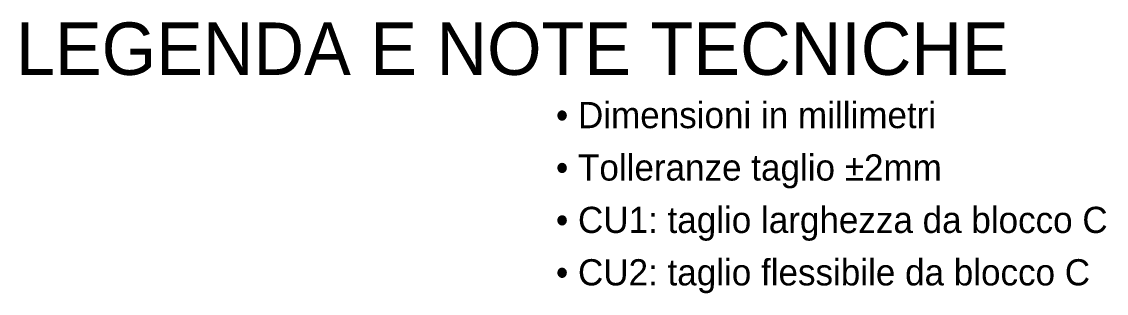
# Model space of a CAD drawing. Header units: metres. Extents: x -299 to 22806, y -29660 to 5454.
# Drawn here: x 10426 to 12910, y -29660 to -29038 of the extents above; entities that cross this region are included whole.
import ezdxf
from ezdxf.enums import TextEntityAlignment as Align

# ---------------------------------------------------------------- set-up
doc = ezdxf.new("R2010")
doc.units = ezdxf.units.M
doc.layers.add('TESTI', color=7, linetype='Continuous')

msp = doc.modelspace()

# ---------------------------------------------------------------- texts
at = {"layer": 'TESTI'}
msp.add_text('LEGENDA E NOTE TECNICHE', height=120, dxfattribs=at).set_placement((11550, -29100), align=Align.MIDDLE_CENTER)
for s, p in [('• Dimensioni in millimetri', (11650, -29300)), ('• Tolleranze taglio ±2mm', (11650, -29420)), ('• CU1: taglio larghezza da blocco C', (11650, -29540)), ('• CU2: taglio flessibile da blocco C', (11650, -29660))]:
    msp.add_text(s, height=60, dxfattribs=at).set_placement(p, align=Align.BOTTOM_LEFT)

doc.saveas('drawing.dxf')
